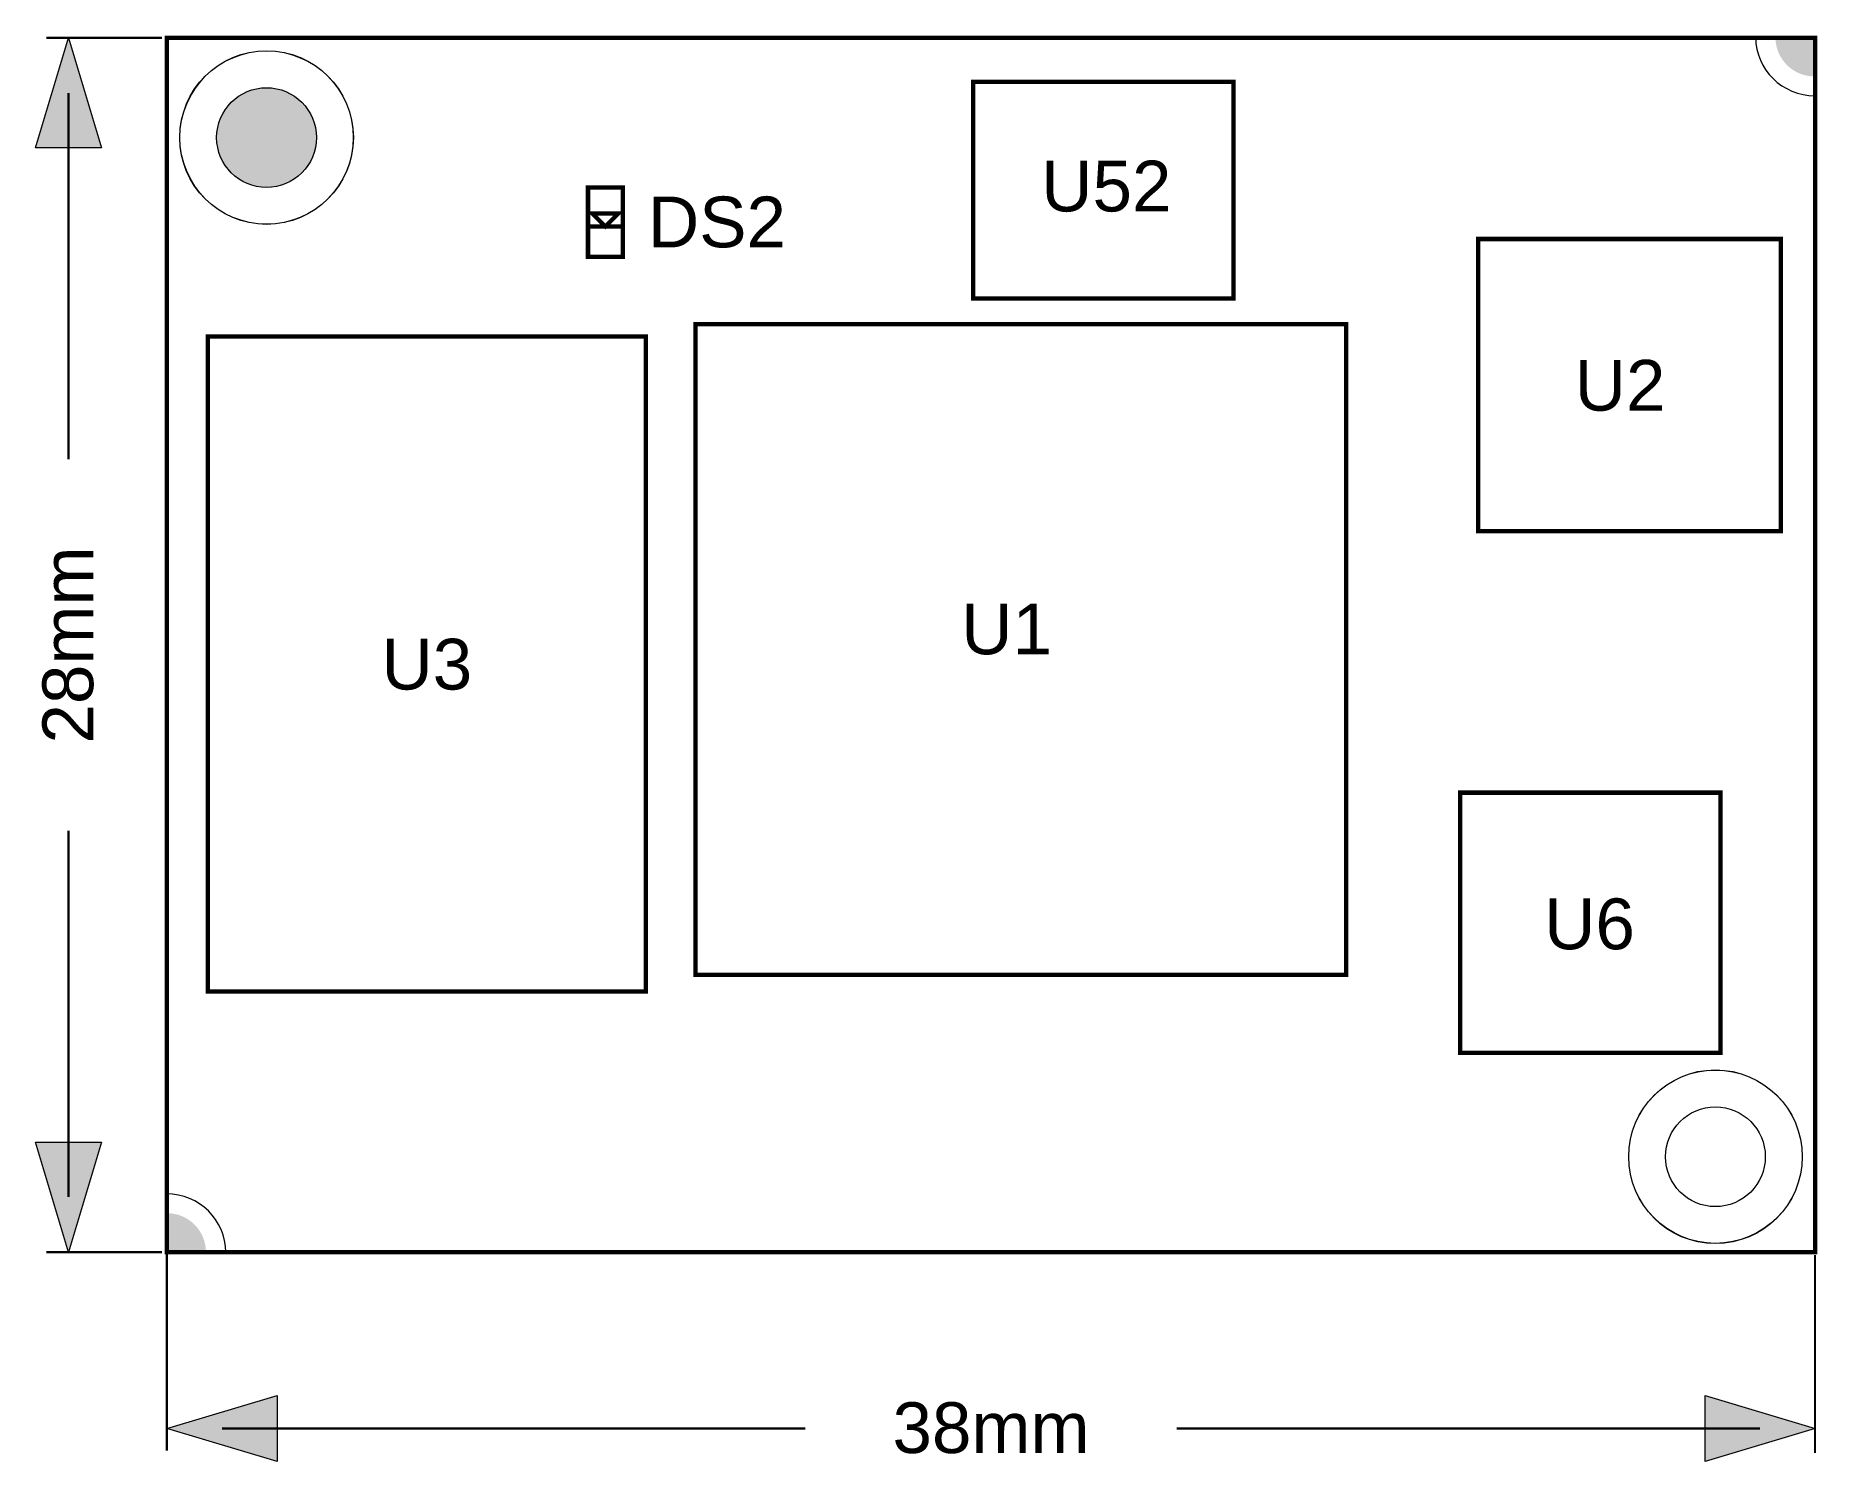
# Model space of a CAD drawing. Extents: x -3 to 38.1, y -4.8 to 28.1.
import ezdxf
from ezdxf.enums import TextEntityAlignment as Align

# ---------------------------------------------------------------- set-up
doc = ezdxf.new("R2010")
doc.units = 0
doc.linetypes.add('$INVISIBLE', pattern=[200, -100, -100])
doc.layers.get('0').update_dxf_attribs({"lineweight": 0})
for name, color, linetype, lineweight in [('ASSEMBLY_OUTLINES_TOP', 7, 'Continuous', 0), ('ASSEMBLY_REF_DES_TOP', 7, 'Continuous', 0), ('BOARD_OUTLINE', 7, 'Continuous', 0), ('DIM', 7, 'Continuous', 0), ('MOUNTING_HOLE_PADS_LAYER_TOP', 7, 'Continuous', 0), ('MOUNTING_HOLES_LAYER_TOP', 7, 'Continuous', 0)]:
    doc.layers.add(name, color=color, linetype=linetype, lineweight=lineweight)
doc.styles.add('ARIAL', font='ARIAL.TTF.SHX')

msp = doc.modelspace()

# ---------------------------------------------------------------- hatches: boundary and pattern name
at = {"layer": 'BOARD_OUTLINE', "linetype": 'Continuous'}
for points in [[(37.084, 28.009), (37.088, 27.921), (37.101, 27.833), (37.123, 27.748), (37.152, 27.664), (37.19, 27.585), (37.235, 27.509), (37.288, 27.438), (37.347, 27.373), (37.413, 27.313), (37.484, 27.261), (37.56, 27.215), (37.639, 27.177), (37.723, 27.148), (37.808, 27.126), (37.896, 27.113), (37.984, 27.109), (37.984, 28.009)], [(0.902, 0), (0.897, 0.088), (0.884, 0.175), (0.863, 0.261), (0.833, 0.344), (0.795, 0.424), (0.75, 0.5), (0.697, 0.571), (0.638, 0.636), (0.573, 0.695), (0.502, 0.748), (0.426, 0.793), (0.346, 0.831), (0.263, 0.861), (0.177, 0.882), (0.09, 0.895), (0.002, 0.9), (0.002, 0)]]:
    msp.add_hatch(color=7, dxfattribs=at).paths.add_polyline_path(points)
at = {"layer": 'MOUNTING_HOLES_LAYER_TOP', "linetype": 'Continuous', "true_color": 0xfefefe}
msp.add_hatch(color=7, dxfattribs=at).paths.add_polyline_path([(3.45, 25.7), (3.448, 25.76), (3.444, 25.819), (3.436, 25.878), (3.425, 25.937), (3.411, 25.995), (3.395, 26.053), (3.375, 26.109), (3.352, 26.164), (3.327, 26.218), (3.298, 26.271), (3.267, 26.322), (3.234, 26.371), (3.198, 26.419), (3.159, 26.464), (3.118, 26.508), (3.075, 26.549), (3.03, 26.588), (2.983, 26.625), (2.934, 26.659), (2.884, 26.691), (2.831, 26.72), (2.778, 26.746), (2.723, 26.769), (2.667, 26.79), (2.61, 26.808), (2.552, 26.822), (2.493, 26.834), (2.434, 26.842), (2.375, 26.848), (2.315, 26.85), (2.255, 26.849), (2.196, 26.845), (2.136, 26.838), (2.077, 26.828), (2.019, 26.815), (1.962, 26.799), (1.905, 26.78), (1.85, 26.758), (1.795, 26.733), (1.742, 26.706), (1.691, 26.675), (1.641, 26.643), (1.593, 26.607), (1.547, 26.569), (1.503, 26.529), (1.461, 26.486), (1.421, 26.442), (1.384, 26.395), (1.349, 26.347), (1.317, 26.296), (1.287, 26.245), (1.26, 26.191), (1.236, 26.137), (1.215, 26.081), (1.197, 26.024), (1.181, 25.966), (1.169, 25.908), (1.16, 25.849), (1.153, 25.789), (1.15, 25.73), (1.15, 25.67), (1.153, 25.611), (1.16, 25.551), (1.169, 25.492), (1.181, 25.434), (1.197, 25.376), (1.215, 25.319), (1.236, 25.263), (1.26, 25.209), (1.287, 25.155), (1.317, 25.104), (1.349, 25.053), (1.384, 25.005), (1.421, 24.958), (1.461, 24.914), (1.503, 24.871), (1.547, 24.831), (1.593, 24.793), (1.641, 24.757), (1.691, 24.725), (1.742, 24.694), (1.795, 24.667), (1.85, 24.642), (1.905, 24.62), (1.962, 24.601), (2.019, 24.585), (2.077, 24.572), (2.136, 24.562), (2.196, 24.555), (2.255, 24.551), (2.315, 24.55), (2.375, 24.552), (2.434, 24.558), (2.493, 24.566), (2.552, 24.578), (2.61, 24.592), (2.667, 24.61), (2.723, 24.631), (2.778, 24.654), (2.831, 24.68), (2.884, 24.709), (2.934, 24.741), (2.983, 24.775), (3.03, 24.812), (3.075, 24.851), (3.118, 24.892), (3.159, 24.936), (3.198, 24.981), (3.234, 25.029), (3.267, 25.078), (3.298, 25.129), (3.327, 25.182), (3.352, 25.236), (3.375, 25.291), (3.395, 25.347), (3.411, 25.405), (3.425, 25.463), (3.436, 25.522), (3.444, 25.581), (3.448, 25.64)])

# ---------------------------------------------------------------- linework, layer by layer
at = {"color": 7, "linetype": 'Continuous', "lineweight": 0}
for centre, radius in [((2.298, 25.702), 2), ((2.298, 25.699), 1.15), ((35.7, 2.203), 2), ((35.7, 2.2), 1.15)]:
    msp.add_circle(centre, radius, dxfattribs=at)
at = {"color": 7, "linetype": 'Continuous'}
for centre, start_param, end_param in [((37.996, 28.008), 3.141593, 4.712389), ((-0.011, 0.001), 0, 1.570796)]:
    msp.add_ellipse(centre, major_axis=(1.368, 0), ratio=0.981498, start_param=start_param, end_param=end_param, dxfattribs=at)
at = {"layer": 'ASSEMBLY_OUTLINES_TOP', "lineweight": 211}
for points, const_width in [([(0, 0), (0, 28), (38, 28), (38, 0)], 0.1), ([(0, 0), (0, 28), (38, 28), (38, 0)], 0.1), ([(18.59, 21.986), (18.59, 26.986), (24.59, 26.986), (24.59, 21.986)], 0.1), ([(9.709, 22.949), (9.709, 24.549), (10.509, 24.549), (10.509, 22.949)], 0.102), ([(9.809, 23.949), (10.409, 23.949), (10.109, 23.649)], 0.1), ([(12.185, 6.394), (12.185, 21.394), (27.185, 21.394), (27.185, 6.394)], 0.1), ([(0.944, 6.014), (0.944, 21.114), (11.044, 21.114), (11.044, 6.014)], 0.1), ([(29.817, 4.595), (29.817, 10.595), (35.817, 10.595), (35.817, 4.595)], 0.102)]:
    msp.add_lwpolyline(points, close=True, dxfattribs=dict(at, const_width=const_width))
at = {"layer": 'ASSEMBLY_OUTLINES_TOP', "lineweight": 211, "const_width": 0.1}
msp.add_lwpolyline([(9.709, 23.649), (10.509, 23.649)], dxfattribs=at)
at = {"layer": 'ASSEMBLY_OUTLINES_TOP', "lineweight": 211, "const_width": 0.102, "elevation": 0}
msp.add_lwpolyline([(30.233, 16.627), (30.233, 23.36), (37.208, 23.36), (37.208, 16.627)], close=True, dxfattribs=at)
at = {"layer": 'BOARD_OUTLINE', "lineweight": 211, "const_width": 0.1}
msp.add_lwpolyline([(0, 0), (0, 28), (38, 28), (38, 0)], close=True, dxfattribs=at)
at = {"layer": 'DIM'}
for points in [[(-2.266, 28), (-1.507, 25.46), (-3.025, 25.46)], [(-2.266, 0), (-3.025, 2.54), (-1.507, 2.54)], [(0, -4.064), (2.54, -3.305), (2.54, -4.823)], [(38, -4.064), (35.46, -4.823), (35.46, -3.305)]]:
    msp.add_lwpolyline(points, close=True, dxfattribs=at)
at = {"layer": 'DIM', "lineweight": 120, "const_width": 0.0508}
for points in [[(-0.11, 28), (-2.777, 28)], [(-2.266, 26.73), (-2.266, 18.282)], [(-2.266, 9.718), (-2.266, 1.27)], [(0, 3.989), (0, -4.575)], [(-0.11, 0), (-2.777, 0)], [(1.27, -4.064), (14.718, -4.064)], [(23.282, -4.064), (36.73, -4.064)]]:
    msp.add_lwpolyline(points, dxfattribs=at)
at = {"layer": 'DIM', "lineweight": 120, "const_width": 0.0508, "elevation": 0}
msp.add_lwpolyline([(37.996, -0.062), (37.996, -4.631)], dxfattribs=at)
at = {"layer": 'DIM', "linetype": '$INVISIBLE'}
for points in [[(-2.266, 28), (-1.507, 25.46), (-2.266, 28), (-3.025, 25.46)], [(-2.266, 0), (-3.025, 2.54), (-2.266, 0), (-1.507, 2.54)], [(0, -4.064), (2.54, -3.305), (0, -4.064), (2.54, -4.823)], [(38, -4.064), (35.46, -4.823), (38, -4.064), (35.46, -3.305)]]:
    msp.add_solid(points, dxfattribs=at)
at = {"layer": 'MOUNTING_HOLE_PADS_LAYER_TOP', "lineweight": 0}
for centre in [(2.298, 25.699), (2.3, 25.7), (35.7, 2.2)]:
    msp.add_circle(centre, 2, dxfattribs=at)

# ---------------------------------------------------------------- texts
at = {"layer": 'ASSEMBLY_REF_DES_TOP', "linetype": 'Continuous', "style": 'ARIAL'}
for s, p in [('U52', (21.659, 24.581)), ('DS2', (12.682, 23.754)), ('U1', (19.36, 14.371)), ('U3', (5.994, 13.558)), ('U6', (32.798, 7.57))]:
    msp.add_text(s, height=1.1707, dxfattribs=at).set_placement(p, align=Align.MIDDLE_CENTER)
msp.add_text('U2', height=1.1707, dxfattribs=at).set_placement((34.547, 19.051), align=Align.BOTTOM_RIGHT)
at = {"layer": 'DIM', "linetype": 'Continuous', "style": 'ARIAL'}
msp.add_text('28mm', height=1.1707, rotation=90, dxfattribs=at).set_placement((-2.284, 14), align=Align.MIDDLE_CENTER)
msp.add_text('38mm', height=1.1707, dxfattribs=at).set_placement((19, -4.046), align=Align.MIDDLE_CENTER)

doc.saveas('drawing.dxf')
